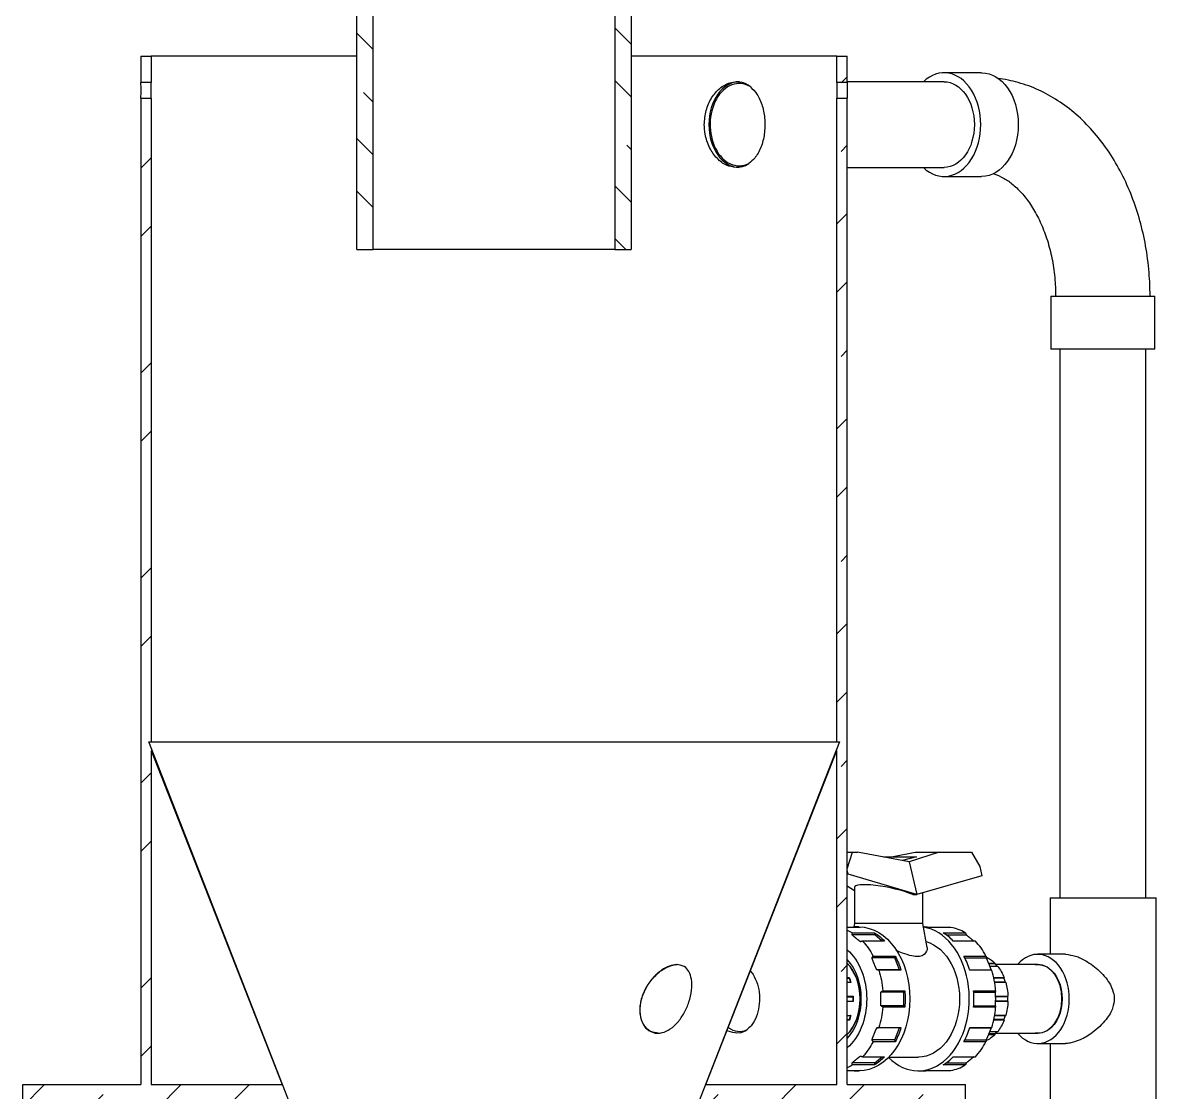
# Model space of a CAD drawing. Extents: x 1 to 420, y 0 to 296.
# Drawn here: x 281.8 to 348, y 158 to 220.4 of the extents above; entities that cross this region are included whole.
import ezdxf

# ---------------------------------------------------------------- set-up
doc = ezdxf.new("R2010")
doc.units = 0
doc.header["$LTSCALE"] = 12.7
doc.header["$MEASUREMENT"] = 0
doc.layers.add('VIEW_HATCHES', color=7, linetype='CONTINUOUS')
doc.layers.add('VISIBLE', color=7, linetype='CONTINUOUS')
pattern_1 = [(134.9997520929136, (277.7715729571087, 37.49879701524762), (-1.536261223929046, -1.536247929812119), [5.214220938932291, -1.303555234733073])]
pattern_2 = [(45, (277.7715729571087, 37.49879701524762), (-1.99304107284221, 1.99304107284221), [6.764605717392185, -1.691151429348046])]

msp = doc.modelspace()

# ---------------------------------------------------------------- hatches: boundary and pattern name
at = {"layer": 'VIEW_HATCHES'}
h = msp.add_hatch(dxfattribs=at)
h.set_pattern_fill('ISO02W100', color=256, scale=17.38073646310763, angle=89.9997520929136, style=0, pattern_type=2)
h.set_pattern_definition(pattern_1)
edge = h.paths.add_edge_path(flags=0)
edge.add_line((301.349740264317, 207.1734323530659), (302.299740264317, 207.1734323530659))
edge.add_line((302.299740264317, 207.1734323530659), (302.299740264317, 227.1734323530659))
edge.add_line((301.349740264317, 227.9544573206565), (302.299740264317, 227.1734323530659))
edge.add_line((301.349740264317, 227.9544573206565), (290.349740264317, 237.1211239873232))
edge.add_line((290.349740264317, 237.1211239873232), (290.349740264317, 244.7484323530659))
edge.add_line((289.349740264317, 244.7484323530659), (290.349740264317, 244.7484323530659))
edge.add_line((289.349740264317, 237.1734323530658), (289.349740264317, 244.7484323530659))
edge.add_line((301.349740264317, 227.1734323530659), (289.349740264317, 237.1734323530658))
edge.add_line((301.349740264317, 207.1734323530659), (301.349740264317, 227.1734323530659))
h = msp.add_hatch(dxfattribs=at)
h.set_pattern_fill('ISO02W100', color=256, scale=17.38073646310763, angle=89.9997520929136, style=0, pattern_type=2)
h.set_pattern_definition(pattern_1)
edge = h.paths.add_edge_path(flags=0)
edge.add_line((329.349740264317, 237.1734323530658), (317.349740264317, 227.1734323530658))
edge.add_line((329.349740264317, 244.7484323530659), (329.349740264317, 237.1734323530658))
edge.add_line((328.349740264317, 244.7484323530659), (329.349740264317, 244.7484323530659))
edge.add_line((328.349740264317, 244.7484323530659), (328.349740264317, 237.1211239873232))
edge.add_line((328.349740264317, 237.1211239873232), (317.349740264317, 227.9544573206565))
edge.add_line((316.399740264317, 227.1734323530659), (317.349740264317, 227.9544573206565))
edge.add_line((316.399740264317, 227.1734323530659), (316.399740264317, 207.1734323530659))
edge.add_line((316.399740264317, 207.1734323530659), (317.349740264317, 207.1734323530659))
edge.add_line((317.349740264317, 227.1734323530659), (317.349740264317, 207.1734323530659))
h = msp.add_hatch(dxfattribs=at)
h.set_pattern_fill('ISO02W100', color=256, scale=22.54868572464062, style=0, pattern_type=2)
h.set_pattern_definition(pattern_2)
edge = h.paths.add_edge_path(flags=0)
edge.add_line((288.749740264317, 218.4489771560384), (288.749740264317, 216.8989771560384))
edge.add_line((289.349740264317, 216.8989771560384), (288.749740264317, 216.8989771560384))
edge.add_line((289.349740264317, 218.4489771560384), (289.349740264317, 216.8989771560384))
edge.add_line((288.749740264317, 218.4489771560384), (289.3497402643171, 218.4489771560384))
h = msp.add_hatch(dxfattribs=at)
h.set_pattern_fill('ISO02W100', color=256, scale=22.54868572464062, style=0, pattern_type=2)
h.set_pattern_definition(pattern_2)
edge = h.paths.add_edge_path(flags=0)
edge.add_line((329.349740264317, 216.8989771560384), (329.349740264317, 218.4489771560384))
edge.add_line((329.949740264317, 216.8989771560384), (329.349740264317, 216.8989771560384))
edge.add_line((329.949740264317, 216.8989771560384), (329.949740264317, 218.4489771560384))
edge.add_line((329.349740264317, 218.4489771560384), (329.949740264317, 218.4489771560384))
h = msp.add_hatch(dxfattribs=at)
h.set_pattern_fill('ISO02W100', color=256, scale=22.54868572464062, style=0, pattern_type=2)
h.set_pattern_definition(pattern_2)
edge = h.paths.add_edge_path(flags=0)
edge.add_line((281.849740264317, 156.4489771560384), (297.773740264317, 156.4489771560384))
edge.add_line((297.773740264317, 156.4489771560384), (303.849740264317, 140.9489771560384))
edge.add_line((303.849740264317, 140.9489771560384), (289.199740264317, 178.4489771560384))
edge.add_line((289.199740264317, 178.4489771560384), (289.349740264317, 178.4489771560384))
edge.add_line((289.349740264317, 215.9989771560384), (289.349740264317, 178.4489771560384))
edge.add_line((288.749740264317, 215.9989771560384), (289.3497402643171, 215.9989771560384))
edge.add_line((288.749740264317, 215.9989771560384), (288.749740264317, 158.4489771560384))
edge.add_line((281.849740264317, 158.4489771560384), (288.749740264317, 158.4489771560384))
edge.add_line((281.849740264317, 156.4489771560384), (281.849740264317, 158.4489771560384))
edge = h.paths.add_edge_path(flags=0)
edge.add_line((289.349740264317, 177.9387730744057), (296.989740264317, 158.4489771560384))
edge.add_line((289.349740264317, 158.4489771560384), (296.989740264317, 158.4489771560384))
edge.add_line((289.349740264317, 177.9387730744057), (289.349740264317, 158.4489771560384))
h = msp.add_hatch(dxfattribs=at)
h.set_pattern_fill('ISO02W100', color=256, scale=22.54868572464062, style=0, pattern_type=2)
h.set_pattern_definition(pattern_2)
edge = h.paths.add_edge_path(flags=0)
edge.add_line((320.925740264317, 156.4489771560384), (336.8497402643171, 156.4489771560384))
edge.add_line((336.849740264317, 156.4489771560384), (336.849740264317, 158.4489771560384))
edge.add_line((329.949740264317, 158.4489771560384), (336.849740264317, 158.4489771560384))
edge.add_line((329.949740264317, 158.4489771560384), (329.949740264317, 215.9989771560384))
edge.add_line((329.349740264317, 215.9989771560384), (329.949740264317, 215.9989771560384))
edge.add_line((329.349740264317, 178.4489771560384), (329.349740264317, 215.9989771560384))
edge.add_line((329.349740264317, 178.4489771560384), (329.499740264317, 178.4489771560384))
edge.add_line((329.499740264317, 178.4489771560384), (314.849740264317, 140.9489771560384))
edge.add_line((314.849740264317, 140.9489771560384), (320.925740264317, 156.4489771560384))
edge = h.paths.add_edge_path(flags=0)
edge.add_line((321.709740264317, 158.4489771560384), (329.349740264317, 158.4489771560384))
edge.add_line((321.709740264317, 158.4489771560384), (329.349740264317, 177.9387730744057))
edge.add_line((329.349740264317, 158.4489771560384), (329.349740264317, 177.9387730744057))

# ---------------------------------------------------------------- linework, layer by layer
at = {"layer": 'VISIBLE'}
for p, q in [((301.349740264317, 207.1734323530659), (301.349740264317, 227.1734323530659)), ((302.299740264317, 207.1734323530659), (302.299740264317, 227.1734323530659)), ((316.399740264317, 227.1734323530659), (316.399740264317, 207.1734323530659)), ((317.349740264317, 227.1734323530659), (317.349740264317, 207.1734323530659)), ((288.749740264317, 218.4489771560384), (289.349740264317, 218.4489771560384)), ((288.749740264317, 218.4489771560384), (288.749740264317, 216.8989771560384)), ((289.349740264317, 218.4489771560384), (289.349740264317, 216.8989771560384)), ((301.349740264317, 218.4489771560384), (289.349740264317, 218.4489771560384)), ((329.349740264317, 218.4489771560384), (317.349740264317, 218.4489771560384)), ((329.349740264317, 218.4489771560384), (329.949740264317, 218.4489771560384)), ((329.349740264317, 216.8989771560384), (329.349740264317, 218.4489771560384)), ((329.949740264317, 216.8989771560384), (329.949740264317, 218.4489771560384)), ((323.4931382412717, 216.9489765185672), (323.656524471097, 216.9379811928389)), ((335.5986309342292, 216.9489771560384), (329.949740264317, 216.9489771560384)), ((337.7906619559075, 217.4739771560384), (335.5986309342292, 217.4739771560384)), ((289.349740264317, 216.8989771560384), (288.749740264317, 216.8989771560384)), ((329.949740264317, 216.8989771560384), (329.349740264317, 216.8989771560384)), ((288.749740264317, 215.9989771560384), (288.749740264317, 158.4489771560384)), ((288.749740264317, 215.9989771560384), (289.349740264317, 215.9989771560384)), ((289.349740264317, 215.9989771560384), (289.349740264317, 178.4489771560384)), ((329.349740264317, 215.9989771560384), (329.949740264317, 215.9989771560384)), ((329.349740264317, 178.4489771560384), (329.349740264317, 215.9989771560384)), ((329.949740264317, 158.4489771560384), (329.949740264317, 215.9989771560384)), ((323.788353351798, 211.9851555634484), (323.705148967344, 211.9675197651643)), ((329.949740264317, 211.9489771560384), (335.5986309342292, 211.9489771560384)), ((335.5986309342292, 211.4239771560384), (337.7906619559075, 211.4239771560384)), ((301.349740264317, 207.1734323530659), (302.299740264317, 207.1734323530659)), ((316.399740264317, 207.1734323530659), (302.299740264317, 207.1734323530659)), ((316.399740264317, 207.1734323530659), (317.349740264317, 207.1734323530659)), ((341.836729767773, 204.4489771560384), (341.836729767773, 201.3489771560384)), ((341.836729767773, 204.4489771560384), (347.8867297677729, 204.4489771560384)), ((347.886729767773, 201.3489771560384), (347.886729767773, 204.4489771560384)), ((347.8867297677729, 201.3489771560384), (341.836729767773, 201.3489771560384)), ((342.3617297677729, 201.3489771560384), (342.3617297677729, 169.3489771560384)), ((347.3617297677729, 169.3489771560384), (347.3617297677729, 201.3489771560384)), ((289.199740264317, 178.4489771560384), (289.349740264317, 178.4489771560384)), ((303.849740264317, 140.9489771560384), (289.199740264317, 178.4489771560384)), ((289.349740264317, 178.4489771560384), (329.349740264317, 178.4489771560384)), ((289.349740264317, 177.9387730744057), (296.989740264317, 158.4489771560384)), ((289.349740264317, 177.9387730744057), (289.349740264317, 158.4489771560384)), ((329.499740264317, 178.4489771560384), (314.849740264317, 140.9489771560384)), ((321.709740264317, 158.4489771560384), (329.349740264317, 177.9387730744057)), ((329.349740264317, 178.4489771560384), (329.499740264317, 178.4489771560384)), ((329.349740264317, 158.4489771560384), (329.349740264317, 177.9387730744057)), ((329.949740264317, 171.035976213661), (330.2602614369501, 172.0089771560384)), ((329.949740264317, 172.0089771560384), (330.2602614369501, 172.0089771560384)), ((330.2602614369501, 172.0089771560384), (330.5570089852134, 172.0089771560384)), ((333.5640873627945, 171.4489771560384), (330.5570089852134, 172.0089771560384)), ((332.5420216502652, 171.7289771560384), (333.9162041779859, 172.0089771560384)), ((335.3071483600354, 172.0089771560384), (333.5640873629003, 171.4489771560431)), ((333.9162041779859, 172.0089771560384), (335.3071483600354, 172.0089771560384)), ((335.3071483600354, 172.0089771560384), (337.1924168233439, 172.0089771560384)), ((337.1924168233439, 172.0089771560384), (337.6843686879576, 171.1764391444484)), ((332.0605481740039, 171.7289771560384), (333.9915832768512, 171.7289771560384)), ((333.991583276851, 171.7289771560396), (333.1660125752404, 171.5231095373864)), ((333.5640873630496, 171.4489771560622), (334.0029154414509, 169.5389771560143)), ((330.002285519683, 170.7189344184366), (329.949740264317, 170.9476377369605)), ((330.002285519683, 170.7189344184366), (329.949740264317, 170.7189344184366)), ((334.0029154410734, 169.5389771560193), (330.002285519683, 170.7189344184367)), ((337.8100401160414, 170.6294540276726), (334.0029154411611, 169.5389771560384)), ((337.6843686879576, 171.1764391444484), (337.8100401160414, 170.6294540276726)), ((329.949740264317, 170.044517317788), (330.3659632427156, 169.7744989400997)), ((330.3659632427156, 169.9444963695267), (330.3659632427156, 167.8489771560384)), ((333.7801768050887, 169.5389771560384), (334.0029154411624, 169.5389771560384)), ((334.3659632427156, 167.8489771560384), (334.3659632427156, 169.642965142958)), ((341.7817532697175, 169.3489771560384), (341.7817532697175, 166.0489771560384)), ((341.7817532697175, 169.3489771560384), (347.9817532697175, 169.3489771560384)), ((347.9817532697175, 157.5489771560384), (347.9817532697175, 169.3489771560384)), ((330.6986743688727, 167.6217095861784), (329.949740264317, 167.6217095861784)), ((330.3659632427156, 167.8489771560384), (330.3306596805221, 167.6487607056027)), ((330.6335516288086, 167.6489771560384), (330.3608104417825, 167.6489771560384)), ((334.3659632427156, 167.8489771560384), (330.3659632427156, 167.8489771560384)), ((334.6117496120944, 166.4550533878703), (334.3659632427156, 167.8489771560384)), ((335.9943335631198, 167.6217095861784), (334.7089799707389, 167.6217095861784)), ((331.5583593011042, 167.1823608034921), (330.2320016391234, 167.1823608034921)), ((330.2581418042124, 167.3015753177117), (331.5434953965932, 167.3015753177117)), ((332.128692884361, 166.8237635697904), (330.8433392919801, 166.8237635697904)), ((331.5583593011042, 167.1823608034921), (331.5434953965932, 167.3015753177117)), ((331.9975494239833, 166.8237635697904), (331.5583593011042, 167.1823608034921)), ((335.5538009984595, 167.3015753177117), (336.8391545908403, 167.3015753177117)), ((335.7316024531592, 167.1823608034921), (336.8950225649511, 167.1823608034921)), ((337.4243520786081, 166.8237635697904), (336.1389984862272, 166.8237635697904)), ((342.6897222480392, 166.0489771560384), (341.0633766513101, 166.0489771560384)), ((332.7178686231971, 165.8353873175262), (331.3915109612164, 165.8353873175262)), ((331.4617912076219, 165.9491404830142), (332.7471448000028, 165.9491404830142)), ((332.7178686231971, 165.8353873175262), (332.7471448000028, 165.9491404830142)), ((333.000711335668, 165.1425669944956), (332.7178686231971, 165.8353873175262)), ((336.757450401869, 165.9491404830142), (338.0428039942499, 165.9491404830142)), ((336.8149906866232, 165.8353873175262), (338.0545318870441, 165.8353873175262)), ((338.182708500735, 165.536287023394), (338.563612391013, 165.536287023394)), ((338.5643306621794, 165.4955551771866), (338.2001637497557, 165.4955551771866)), ((338.736308106019, 165.3415211962812), (338.2612872393396, 165.3415211962812)), ((338.563612391013, 165.536287023394), (338.5643306621794, 165.4955551771866)), ((338.5643306621794, 165.4955551771866), (338.7009101066437, 165.3415211962812)), ((341.0633766513101, 165.4489771560384), (338.6056306416727, 165.4489771560384)), ((329.949740264317, 164.6940256885932), (330.0716764766559, 164.6940256885932)), ((330.0716764766559, 164.6940256885932), (330.0598269992701, 164.6568868289746)), ((333.000711335668, 165.1425669944956), (331.6743536736872, 165.1425669944956)), ((333.0850087270885, 165.1215462591464), (331.7996551347076, 165.1215462591464)), ((333.0850087270885, 165.1215462591464), (333.000711335668, 165.1425669944956)), ((337.0888129968679, 165.1425669944956), (338.337374599515, 165.1425669944951)), ((338.3806679213355, 165.1215462591464), (337.0953143289547, 165.1215462591464)), ((338.4928277015409, 164.6940256885932), (339.101430072408, 164.6940256885932)), ((339.101430072408, 164.6940256885932), (339.0895805950223, 164.6568868289746)), ((329.949740264317, 164.6568868289746), (330.0598269992701, 164.6568868289746)), ((329.949740264317, 164.4226349233183), (330.1395955541536, 164.4226349233183)), ((330.1675153680731, 164.412580913979), (329.949740264317, 164.412580913979)), ((330.0598269992701, 164.6568868289746), (330.1395955541536, 164.4226349233183)), ((330.1395955541536, 164.4226349233183), (330.1675153680731, 164.412580913979)), ((339.0895805950223, 164.6568868289746), (338.5008460371083, 164.6568868289746)), ((339.1693491499058, 164.4226349233183), (338.5454132623587, 164.4226349233183)), ((339.1972689638253, 164.412580913979), (338.5470982698809, 164.412580913979)), ((339.0895805950223, 164.6568868289746), (339.1693491499058, 164.4226349233183)), ((339.1693491499058, 164.4226349233183), (339.1972689638253, 164.412580913979)), ((342.3617297677729, 164.2666924915571), (342.3617297677729, 164.2417938876621)), ((329.949740264317, 163.605167222443), (330.2978258891452, 163.605167222443)), ((329.949740264317, 163.5789771560384), (330.2757555975281, 163.5789771560384)), ((330.2978258891452, 163.605167222443), (330.2757555975281, 163.5789771560384)), ((330.2757555975281, 163.5789771560384), (330.2757555975281, 163.3189771560384)), ((333.2458061090236, 163.8489771560384), (331.9194484470428, 163.8489771560384)), ((332.0260242468306, 163.9267889039661), (333.3113778392115, 163.9267889039661)), ((333.2458061090236, 163.8489771560384), (333.3113778392115, 163.9267889039661)), ((333.2458061090236, 163.0489771560384), (333.2458061090236, 163.8489771560384)), ((337.3216834410777, 163.9267889039661), (338.6070370334586, 163.9267889039661)), ((337.3274651434676, 163.8489771560384), (338.5824693728705, 163.8489771560384)), ((338.5867540005609, 163.6051672224438), (339.3275794848975, 163.605167222443)), ((339.3055091932804, 163.5789771560384), (338.5872142553261, 163.5789771560375)), ((339.3275794848975, 163.605167222443), (339.3055091932804, 163.5789771560384)), ((339.3055091932804, 163.5789771560384), (339.3055091932804, 163.3189771560384)), ((329.949740264317, 163.3189771560384), (330.2757555975281, 163.3189771560384)), ((330.2978258891452, 163.2927870896338), (329.949740264317, 163.2927870896338)), ((330.2757555975281, 163.3189771560384), (330.2978258891452, 163.2927870896338)), ((333.2458061090236, 163.0489771560384), (331.9194484470428, 163.0489771560384)), ((333.3113778392115, 162.9711654081107), (332.0260242468306, 162.9711654081107)), ((333.3113778392115, 162.9711654081107), (333.2458061090236, 163.0489771560384)), ((338.6070370334586, 162.9711654081107), (337.3216834410777, 162.9711654081107)), ((337.3274651434676, 163.0489771560384), (338.5824693728705, 163.0489771560379)), ((339.3275794848975, 163.2927870896338), (338.5879194064612, 163.292787089633)), ((339.3055091932804, 163.3189771560384), (338.5885048491442, 163.3189771560392)), ((339.3055091932804, 163.3189771560384), (339.3275794848975, 163.2927870896338)), ((329.949740264317, 162.4853733980978), (330.1675153680731, 162.4853733980978)), ((329.949740264317, 162.4753193887584), (330.1395955541536, 162.4753193887584)), ((329.949740264317, 162.2410674831021), (330.0598269992701, 162.2410674831021)), ((330.0716764766559, 162.2039286234835), (329.949740264317, 162.2039286234835)), ((330.1395955541536, 162.4753193887584), (330.0598269992701, 162.2410674831021)), ((330.0598269992701, 162.2410674831021), (330.0716764766559, 162.2039286234835)), ((330.1675153680731, 162.4853733980978), (330.1395955541536, 162.4753193887584)), ((339.101430072408, 162.2039286234835), (338.4928277015409, 162.2039286234835)), ((339.0895805950223, 162.2410674831021), (338.5008460371083, 162.2410674831021)), ((339.1693491499058, 162.4753193887584), (338.5454132623587, 162.4753193887584)), ((338.5470982698809, 162.4853733980978), (339.1972689638253, 162.4853733980978)), ((339.1693491499058, 162.4753193887584), (339.0895805950223, 162.2410674831021)), ((339.0895805950223, 162.2410674831021), (339.101430072408, 162.2039286234835)), ((339.1972689638253, 162.4853733980978), (339.1693491499058, 162.4753193887584)), ((342.3617297677729, 162.6561604244147), (342.3617297677729, 162.6312618205196)), ((323.7254231463236, 161.4769042276486), (323.4917633003279, 161.4489771623763)), ((333.000711335668, 161.7553873175812), (331.6743536736872, 161.7553873175812)), ((331.7996551347076, 161.7764080529303), (333.0850087270885, 161.7764080529303)), ((332.7178686231971, 161.0625669945505), (333.000711335668, 161.7553873175812)), ((333.000711335668, 161.7553873175812), (333.0850087270885, 161.7764080529303)), ((337.0888129968679, 161.7553873175812), (338.3373745995149, 161.7553873175812)), ((337.0953143289547, 161.7764080529303), (338.3806679213355, 161.7764080529303)), ((338.5643306621794, 161.4023991348902), (338.2004307159836, 161.4023991348902)), ((338.2601891231353, 161.5564331157956), (338.736308106019, 161.5564331157956)), ((338.5643306621794, 161.4023991348902), (338.563612391013, 161.3616672886828)), ((338.7009101066437, 161.5564331157956), (338.5643306621794, 161.4023991348902)), ((338.6056306416727, 161.4489771560384), (341.0633766513101, 161.4489771560384)), ((332.7178686231971, 161.0625669945505), (331.3915109612164, 161.0625669945505)), ((332.7471448000028, 160.9488138290626), (331.4617912076219, 160.9488138290626)), ((332.7471448000028, 160.9488138290626), (332.7178686231971, 161.0625669945505)), ((338.0428039942499, 160.9488138290626), (336.757450401869, 160.9488138290626)), ((336.8149906866232, 161.0625669945505), (338.0545318870439, 161.0625669945501)), ((338.563612391013, 161.3616672886828), (338.1843593675011, 161.3616672886828)), ((341.0633766513101, 160.8489771560384), (342.6897222480392, 160.8489771560384)), ((341.7817532697175, 160.8489771560384), (341.7817532697175, 157.5489771560384)), ((330.8433392919801, 160.0741907422863), (332.128692884361, 160.0741907422863)), ((331.5583593011042, 159.7155935085847), (331.9975494239833, 160.0741907422863)), ((332.3771112062248, 160.0489771560384), (334.0983748566226, 160.0489771560384)), ((336.1389984862272, 160.0741907422863), (337.4243520786081, 160.0741907422863)), ((331.5583593011042, 159.7155935085847), (330.2320016391234, 159.7155935085847)), ((331.5434953965932, 159.5963789943651), (330.2581418042124, 159.5963789943651)), ((331.5434953965932, 159.5963789943651), (331.5583593011042, 159.7155935085847)), ((336.8391545908403, 159.5963789943651), (335.5538009984595, 159.5963789943651)), ((335.7316024531592, 159.7155935085847), (336.8950225649509, 159.7155935085845)), ((329.949740264317, 159.2762447258984), (330.6986743688727, 159.2762447258984)), ((330.3608104417825, 159.2489771560384), (330.6335516288086, 159.2489771560384)), ((334.0983748566226, 159.2489771560384), (334.3711160436487, 159.2489771560384)), ((334.7089799707389, 159.2762447258984), (335.9943335631198, 159.2762447258984)), ((281.849740264317, 158.4489771560384), (288.749740264317, 158.4489771560384)), ((281.849740264317, 156.4489771560384), (281.849740264317, 158.4489771560384)), ((289.349740264317, 158.4489771560384), (296.989740264317, 158.4489771560384)), ((321.709740264317, 158.4489771560384), (329.349740264317, 158.4489771560384)), ((329.949740264317, 158.4489771560384), (336.849740264317, 158.4489771560384)), ((336.849740264317, 156.4489771560384), (336.849740264317, 158.4489771560384))]:
    msp.add_line(p, q, dxfattribs=at)
for centre, radius, start, end in [((323.4454049554751, 215.5966753727796), 1.35968517572929, 51.71303443748943, 76.69095533543606), ((268.1518931599369, 216.4489613707594), 20.60276242503466, 358.748505325343, 1.251582450664877), ((269.353623038679, 216.4489805140152), 20.00117999217276, 358.7108026261033, 1.289178140111866), ((349.34752308705, 216.448993906517), 20.00284562008383, 178.7109675496542, 181.2891283855813), ((350.5475873680288, 216.4489929413093), 20.60276242436625, 178.74850532528, 181.251582450683), ((323.4647017019063, 213.2569839479581), 1.312363451989895, 284.2774366438471, 305.1162591635539), ((323.4664117744931, 162.5153958541897), 1.070304512338802, 284.0044840884631, 305.527513742168)]:
    msp.add_arc(centre, radius, start, end, dxfattribs=at)
for centre, major_axis, ratio, start_param, end_param in [((335.5986309342292, 214.4489771560384), (-1.852278283710372e-16, -3.025), 0.7071067811865476, 11.96834047697561, 16.30599340533253), ((323.6485263321765, 214.4489771560384), (-1.469576158976824e-16, -2.4), 0.7071067811865476, 9.037161344639907, 12.90580759012277), ((323.6485263321765, 214.4489771560384), (-1.530808498934192e-16, -2.5), 0.7071067811865476, 9.42477796076938, 12.56637061435917), ((332.3659632427156, 169.5389771560384), (1.998317662289635, -0.421807507109865), 0.1944379049106638, 7.109602656555047, 9.465797146747388), ((334.0983748566226, 163.4489771560384), (-2.571758278209443e-16, -4.2), 0.7071067811865476, 11.94354402894717, 15.60446812589109), ((334.3711160436487, 163.4489771560384), (-2.571758278209443e-16, -4.2), 0.7071067811865476, 3.027581113187896, 3.141592653589793), ((335.6564696360296, 163.4489771560384), (-2.571758278209443e-16, -4.2), 0.7071067811865476, 2.732005418401173, 3.027581113187903), ((334.3711160436487, 163.4489771560384), (-2.571758278209443e-16, -4.2), 0.7071067811865476, 2.503982337597372, 2.732005418401167), ((335.6564696360296, 163.4489771560384), (-2.571758278209443e-16, -4.2), 0.7071067811865476, 2.208406642787312, 2.503982337597378), ((341.0633766513101, 163.4489771560384), (-1.59204083889156e-16, -2.6), 0.7071067811865476, 11.87321070678241, 16.40112317552573), ((328.9119386051504, 163.4489771560384), (-1.561782204616868e-16, -2.55058390011592), 0.7071067811865476, 0.613125354842026, 2.528467298747767), ((328.9011400149015, 163.4489771560384), (-1.561424668912876e-16, -2.55), 0.7071067811865476, 0.6206289555041888, 2.520963698085598), ((334.3711160436487, 163.4489771560384), (-2.571758278209443e-16, -4.2), 0.7071067811865476, 1.980383561983514, 2.208406642787308), ((341.0633766513101, 163.4489771560384), (-1.224646799147354e-16, -2), 0.7071067811865476, 1e-16, 3.141592653589793), ((335.6564696360296, 163.4489771560384), (-2.571758278209443e-16, -4.2), 0.7071067811865476, 1.684807867196794, 1.98038356198352), ((334.3711160436487, 163.4489771560384), (-2.571758278209443e-16, -4.2), 0.7071067811865476, 1.456784786392992, 1.684807867196794), ((335.6564696360296, 163.4489771560384), (-2.571758278209443e-16, -4.2), 0.7071067811865476, 1.161209091606268, 1.456784786392992), ((323.6685498341211, 163.4489771560384), (-1.163414459189986e-16, -1.9), 0.7071067811865476, 12.06095214530975, 12.88068369251029), ((334.3711160436487, 163.4489771560384), (-2.571758278209443e-16, -4.2), 0.7071067811865476, 0.9331860108024854, 1.161209091606273), ((335.6564696360296, 163.4489771560384), (-2.571758278209443e-16, -4.2), 0.7071067811865476, 0.6376103159924154, 0.9331860108024815), ((334.3711160436487, 163.4489771560384), (-2.571758278209443e-16, -4.2), 0.7071067811865476, 0.4095872351886237, 0.6376103159924206), ((335.6564696360296, 163.4489771560384), (-2.571758278209443e-16, -4.2), 0.7071067811865476, 0.1140115404018903, 0.4095872351886175), ((334.3711160436487, 163.4489771560384), (-2.571758278209443e-16, -4.2), 0.7071067811865476, 1e-16, 0.1140115404018971)]:
    msp.add_ellipse(centre, major_axis=major_axis, ratio=ratio, start_param=start_param, end_param=end_param, dxfattribs=at)
at = {"layer": 'VISIBLE', "extrusion": (0, 0, -1)}
for centre, major_axis, start_param, end_param in [((335.5986309342292, 214.4489771560384), (1.530808498934192e-16, 2.5), 0, 3.141592653589793), ((337.7906619559075, 214.4489771560384), (1.852278283710372e-16, 3.025), 0, 3.141592653589793), ((329.0754568494016, 163.4489771560384), (2.571758278209443e-16, 4.2), 0.2988135487362836, 0.4095872351886202), ((330.3608104417825, 163.4489771560384), (2.571758278209443e-16, 4.2), 12.45235907395727, 12.68038215476107), ((330.6335516288086, 163.4489771560384), (2.571758278209443e-16, 4.2), 0, 3.141592653589793), ((329.0754568494016, 163.4489771560384), (2.571758278209443e-16, 4.2), 0.6376103159924098, 0.9331860108024733), ((330.3608104417825, 163.4489771560384), (2.571758278209443e-16, 4.2), 0.4095872351886262, 0.6376103159924206), ((334.0983748566226, 163.4489771560384), (2.081899558550502e-16, 3.4), 0.1902920819734432, 3.141592653589793), ((328.7243633196049, 163.4489771560384), (2.045160154576081e-16, 3.34), 0.5455001491527011, 2.596092504437097), ((328.7243633196049, 163.4489771560384), (1.757368156776452e-16, 2.87), 0.6482765315639794, 2.49331612202582), ((330.3608104417825, 163.4489771560384), (2.571758278209443e-16, 4.2), 0.9331860108024854, 1.161209091606279), ((337.5278427453774, 163.4489771560384), (1.561424668912876e-16, 2.55), 0.2856888456200633, 0.6119090554564904), ((337.5278427453774, 163.4489771560384), (1.561424668912876e-16, 2.55), 0.7344877961066715, 1.060708005971758), ((341.0633766513101, 163.4489771560384), (1.23077003314309e-16, 2.01), 12.46657827827713, 15.80775560403101), ((328.4980891496252, 163.4489771560384), (1.561424668912876e-16, 2.55), 1.060708005971764, 1.183286746621938), ((329.0754568494016, 163.4489771560384), (2.571758278209443e-16, 4.2), 1.161209091606274, 1.456784786392998), ((337.5278427453774, 163.4489771560384), (1.561424668912876e-16, 2.55), 1.183286746621933, 1.509506956469802), ((328.4980891496252, 163.4489771560384), (1.561424668912876e-16, 2.55), 1.509506956469802, 1.632085697119992), ((330.3608104417825, 163.4489771560384), (2.571758278209443e-16, 4.2), 1.456784786393, 1.6848078671968), ((329.0754568494016, 163.4489771560384), (2.571758278209443e-16, 4.2), 1.684807867196802, 1.980383561983526), ((337.5278427453774, 163.4489771560384), (1.561424668912876e-16, 2.55), 1.632085697119991, 1.95830590696786), ((328.4980891496252, 163.4489771560384), (1.561424668912876e-16, 2.55), 1.958305906967856, 2.080884647618045), ((337.5278427453774, 163.4489771560384), (1.561424668912876e-16, 2.55), 2.080884647618045, 2.407104857483122), ((330.3608104417825, 163.4489771560384), (2.571758278209443e-16, 4.2), 1.980383561983521, 2.208406642787308), ((329.0754568494016, 163.4489771560384), (2.571758278209443e-16, 4.2), 2.20840664278732, 2.503982337597383), ((337.5278427453774, 163.4489771560384), (1.561424668912876e-16, 2.55), 2.529683598133309, 2.85590380796973), ((330.3608104417825, 163.4489771560384), (2.571758278209443e-16, 4.2), 2.503982337597372, 2.73200541840117), ((329.0754568494016, 163.4489771560384), (2.571758278209443e-16, 4.2), 2.732005418401176, 2.84277910485351), ((330.3608104417825, 163.4489771560384), (2.571758278209443e-16, 4.2), 3.027581113187889, 3.255604193991689)]:
    msp.add_ellipse(centre, major_axis=major_axis, ratio=0.7071067811865476, start_param=start_param, end_param=end_param, dxfattribs=at)
at = {"layer": 'VISIBLE'}
for points, knots in [([(321.6131885117529, 214.4489771560384), (321.6345022689284, 214.7278567465932), (321.676674639768, 215.2796606080929), (322.0097593079235, 216.0199246032185), (322.4743381278653, 216.5873065158), (323.0739993007529, 216.9203643179533), (323.3652061563789, 216.9402433322081), (323.4931382412717, 216.9489765185672)], [0, 0, 0, 0, 0.2217967797194831, 0.4388572117232107, 0.6475234004683516, 0.8451510828718315, 1, 1, 1, 1]), ([(323.656524471097, 216.9379811928389), (323.6661864236569, 216.9366875344849), (323.6901690682813, 216.93347644973), (323.7328957702438, 216.9249401331185), (323.7584090508398, 216.9198428653454)], [0, 0, 0, 0, 0.4028726902824541, 1, 1, 1, 1]), ([(347.614479767773, 204.4489771560384), (347.6124983974257, 204.7073927759884), (347.6078510209231, 205.3135160490422), (347.4702586368347, 206.8443604824686), (347.1890348451562, 208.2933928995543), (346.7701616411781, 209.7451890423954), (346.2186426913096, 211.1136641896868), (345.5376644910085, 212.3962790111973), (344.7342084676598, 213.5667235689093), (343.8167722962975, 214.604821868075), (342.8041906704277, 215.4886644923965), (341.6988873992112, 216.2035021439599), (340.5839878133612, 216.7264886538177), (339.3834494337351, 217.0569517752418), (338.9332955090257, 217.1175162656557), (338.7461264681632, 217.142698313304)], [0, 0, 0, 0, 0.0623803537387981, 0.1463153976130878, 0.2299819343934616, 0.313181360188722, 0.3957551715897859, 0.4775681274472628, 0.5584766773486943, 0.6383579180027391, 0.7171092710823369, 0.7946686592918487, 0.8710521757952744, 0.9463849157967817, 1, 1, 1, 1]), ([(324.2878665483919, 216.6639158525037), (324.4269821706048, 216.5290567764223), (324.7226842984185, 216.2424023006853), (325.0259739278852, 215.5366126404228), (325.1682016228933, 214.7331437510298), (325.1380362344746, 213.8924733296172), (324.9511658323665, 213.1287031906288), (324.589876962548, 212.48412124453), (324.3336307161406, 212.2760589360165), (324.2196222420035, 212.1834883456112)], [0, 0, 0, 0, 0.1310053076636914, 0.2784629620658214, 0.4326636328335171, 0.5881865475162246, 0.7399158974905947, 0.8842839959994698, 1, 1, 1, 1]), ([(323.4919497615991, 211.9489771582213), (323.2908177815522, 211.9772731392897), (322.8771028521884, 212.0354760655783), (322.3196279589835, 212.4716453419333), (321.8859291911727, 213.084277411343), (321.6347708576149, 213.8749280741935), (321.6199280884935, 214.2697173172488), (321.6131885117529, 214.4489771560384)], [0, 0, 0, 0, 0.1886501348701367, 0.3880406149438045, 0.5989263343142233, 0.8178866270591698, 1, 1, 1, 1]), ([(323.705148967344, 211.9675197651643), (323.6068968638227, 211.9585630979893), (323.4977162113954, 211.9486101836933), (323.4924744418727, 211.9489437677813), (323.4919497615991, 211.9489771582213)], [0, 0, 0, 0, 0.8999039787440176, 1, 1, 1, 1]), ([(338.455334332505, 211.5981140652704), (338.4861476215939, 211.5896114393009), (338.5848923147008, 211.562363806322), (339.1471843755328, 211.3175693141478), (339.6335067514124, 210.9574070140401), (340.2103671599175, 210.3950149530708), (340.719709369346, 209.7028198841976), (341.1792309209912, 208.877843649222), (341.5607551494888, 207.9469997554231), (341.8528296186562, 206.9095594507508), (342.0420646236138, 205.8795706947652), (342.1100503406632, 204.7862623436602), (342.1092579445139, 204.5366170497027), (342.108979767773, 204.4489771560384)], [0, 0, 0, 0, 0.0369811380746931, 0.1185102674170559, 0.2039098738247824, 0.2985579724205822, 0.3976436000147962, 0.5009694594637424, 0.6080029466378024, 0.7179636242483703, 0.8300339735187556, 0.9403321238256735, 1, 1, 1, 1]), ([(334.6117024922862, 166.4553206047182), (334.6195110517644, 166.4111879815321), (334.6398476546767, 166.2962490307945), (334.3971534595478, 165.954132378834), (334.0916793568238, 165.9047706104781), (333.7025240057069, 165.9319477331142), (333.1746155767416, 166.1205668792778), (332.9267353275322, 166.2239979106315), (332.8140404515706, 166.2710212103343)], [0, 0, 0, 0, 0.1086251802453595, 0.2829032887631837, 0.4364376935746591, 0.6121323760678566, 0.82366205493191, 1, 1, 1, 1]), ([(342.6897222480392, 166.0489771560384), (342.8819275621155, 166.0251004076367), (343.2810205494773, 165.975522991456), (343.901061792019, 165.676121751806), (344.6968034631209, 165.104856402436), (345.3312128954781, 164.3201236936284), (345.5098622797695, 163.7334272961643), (345.5420234779804, 163.4479090372829), (345.4575595290369, 162.8684698484753), (345.0837661154589, 162.2209978828646), (344.2733296771174, 161.4501877192039), (343.5768759504472, 161.0451794885553), (342.9588826644268, 160.8561518778531), (342.7653288712888, 160.8509925210628), (342.6897222480392, 160.8489771560384)], [0, 0, 0, 0, 0.0782602245723813, 0.1624986643386488, 0.264733091291364, 0.3685875164789321, 0.4463532369397606, 0.5004498637120599, 0.5760962468568971, 0.6655763475787764, 0.7737805731974996, 0.8677472925745598, 0.9483390097298053, 1, 1, 1, 1]), ([(320.0072524545077, 165.4489770454804), (319.86403751215, 165.4319240018209), (319.5635315018932, 165.396141826941), (319.0910158064669, 165.1312997993901), (318.6258450942739, 164.7222761857482), (318.2032387688421, 164.1471421432845), (317.9040974879343, 163.4462011171251), (317.8081019699523, 162.7179972277746), (317.9456609986032, 162.0925828085562), (318.2390258378904, 161.6544959967612), (318.6806778179792, 161.452606927854), (318.8380606549039, 161.450020577897), (318.9015522409906, 161.4489771892775)], [0, 0, 0, 0, 0.0895194431667321, 0.1878374579048382, 0.294260956103953, 0.4083306632938875, 0.5264177518242684, 0.641916508927533, 0.748861965122763, 0.8462278726274907, 0.937965050995479, 1, 1, 1, 1]), ([(318.9218808025429, 161.4489774321375), (318.7827128692708, 161.4658133424068), (318.4974271995939, 161.5003259188521), (318.127722000932, 161.816194855949), (317.9019925624921, 162.2864310640024), (317.8393357245272, 162.878360126703), (317.9593663798437, 163.5416399250577), (318.2660658856626, 164.2236193303286), (318.7557337617579, 164.8394116902309), (319.2965352200764, 165.2765176192987), (319.8670534423846, 165.4505945595788), (319.9882180198466, 165.4493846848192), (320.0290639744271, 165.4489768223027)], [0, 0, 0, 0, 0.0878551456000938, 0.1800976234810507, 0.2773444859133886, 0.3813372539789318, 0.4924930586919894, 0.6100072659840045, 0.7302814663834057, 0.8456378665896302, 0.9479627724347796, 1, 1, 1, 1]), ([(320.7153414350819, 165.0408868789609), (320.6434585287463, 165.1520026291244), (320.4987261633383, 165.3757282152904), (320.0389461198904, 165.4517881176033), (320.0123784991271, 165.4494317004077), (320.0072524545077, 165.4489770454804)], [0, 0, 0, 0, 0.4433152459938464, 0.8925914023917738, 1, 1, 1, 1]), ([(318.9015522409906, 161.4489771892775), (318.9805784429541, 161.4522458849865), (319.1718090079518, 161.4601555973567), (319.6640224846329, 161.6805561266948), (320.0856468055741, 162.0862957370815), (320.458309529736, 162.6297453431588), (320.7343357651849, 163.2656616593288), (320.8934773291311, 163.9346364771958), (320.9036478500341, 164.6017834729637), (320.774478092855, 164.9029887205044), (320.7153414350819, 165.0408868789609)], [0, 0, 0, 0, 0.0851988126061691, 0.2061672795477556, 0.3352763584619903, 0.470907547495354, 0.610343760239578, 0.7502685582632174, 0.8856676428935149, 1, 1, 1, 1]), ([(324.304870634639, 165.0602082141742), (324.3533308173616, 165.004744319316), (324.4773100358649, 164.8628469934427), (324.746109845494, 164.303838523399), (324.848808244168, 163.6738415836973), (324.8260810691048, 162.9962267308975), (324.6705822086088, 162.385803259525), (324.3713176675607, 161.8724962289311), (324.1745530965409, 161.7138422765821), (324.0883591243348, 161.6443429033551)], [0, 0, 0, 0, 0.0985827929282257, 0.2522115464376282, 0.412533473104969, 0.5742975613425443, 0.732309563814819, 0.8827365013082639, 1, 1, 1, 1]), ([(323.4917633003279, 161.4489771623763), (323.4912402167283, 161.4487968852027), (323.4849305849478, 161.4466223139011), (322.9977438706441, 161.5525941897358), (322.9575126037142, 161.5879473064343), (322.9460987709257, 161.5979771810404)], [0, 0, 0, 0, 0.0608128388129231, 0.7335474114305555, 1, 1, 1, 1])]:
    msp.add_open_spline(points, degree=3, knots=knots, dxfattribs=at)
for points, weights in [([(330.2320016391234, 167.1823608034919), (330.2448012529943, 167.2412467096548), (330.2581418042124, 167.3015753177117)], [1.001923982945308, 1.001068017480895, 1]), ([(330.7218995876823, 166.7823608034974), (330.4610172665789, 166.9823608034951), (330.2320016391225, 167.1823608034928)], [1.012279271281924, 1.017132493423956, 1.012279271281906]), ([(330.8433392919801, 166.8237635697904), (330.781772326499, 166.8028116640891), (330.7218995876822, 166.7823608034975)], [1, 1.001068017480886, 1.001923982945292]), ([(336.8391545908403, 167.3015753177117), (336.8675389255323, 167.2412467096549), (336.8950225649511, 167.1823608034921)], [1, 1.001068017480893, 1.001923982945305]), ([(336.8950225649511, 167.1823608034921), (337.1290259708283, 167.0029669642432), (337.3370240462545, 166.8238912272191)], [1.012279271281936, 1.016630312780066, 1.013179707634204]), ([(331.3915109612162, 165.835387317526), (331.4261135300667, 165.8915755952077), (331.4617912076219, 165.9491404830142)], [1.00192398294531, 1.001068017480896, 1]), ([(331.6743536736872, 165.1425669944955), (331.516998970628, 165.4889771560115), (331.3915109612159, 165.8353873175275)], [1.012279271281924, 1.017132493423956, 1.012279271281906]), ([(331.7996551347076, 165.1215462591464), (331.7361339238961, 165.1321838204555), (331.6743536736872, 165.1425669944955)], [1, 1.0010680174809, 1.001923982945319]), ([(338.337374599515, 165.1425669944955), (338.3588715964341, 165.1321838204555), (338.3806679213355, 165.1215462591464)], [1.001923982945316, 1.001068017480899, 1]), ([(331.9194484470428, 163.0489771560383), (331.9035151002194, 163.4489771560391), (331.9194484470429, 163.8489771560399)], [1.012279271281932, 1.017132493423967, 1.012279271281914]), ([(331.9194484470427, 163.8489771560382), (331.971979173086, 163.88741220161), (332.0260242468306, 163.9267889039661)], [1.001923982945325, 1.001068017480904, 1]), ([(338.6070370334586, 163.9267889039661), (338.594716845624, 163.8874122016101), (338.5824693728706, 163.8489771560384)], [1, 1.001068017480902, 1.001923982945322]), ([(332.0260242468306, 162.9711654081107), (331.971979173086, 163.0105421104667), (331.9194484470428, 163.0489771560384)], [1, 1.001068017480902, 1.001923982945322]), ([(338.5824693728706, 163.0489771560382), (338.594716845624, 163.0105421104666), (338.6070370334586, 162.9711654081107)], [1.001923982945319, 1.001068017480901, 1]), ([(331.3915109612163, 161.0625669945505), (331.5169989706285, 161.4089771560665), (331.6743536736878, 161.7553873175825)], [1.012279271281924, 1.017132493423956, 1.012279271281906]), ([(331.6743536736869, 161.7553873175812), (331.736133923896, 161.7657704916213), (331.7996551347076, 161.7764080529304)], [1.001923982945322, 1.001068017480902, 1]), ([(338.3806679213355, 161.7764080529304), (338.3588715964341, 161.7657704916213), (338.3373745995149, 161.7553873175812)], [1, 1.0010680174809, 1.001923982945319]), ([(331.4617912076219, 160.9488138290626), (331.4261135300667, 161.0063787168689), (331.3915109612163, 161.0625669945506)], [1, 1.001068017480893, 1.001923982945306]), ([(330.2320016391234, 159.7155935085846), (330.4610172665798, 159.9155935085824), (330.7218995876833, 160.11559350858)], [1.012279271281936, 1.017132493423973, 1.012279271281918]), ([(330.7218995876821, 160.1155935085794), (330.7817723264989, 160.0951426479876), (330.8433392919801, 160.0741907422863)], [1.001923982945295, 1.001068017480888, 1]), ([(337.3369963876677, 160.0740392723215), (337.1290105317196, 159.8949755117623), (336.8950225649509, 159.7155935085844)], [1.013180164885922, 1.016630024472607, 1.012279271281918]), ([(330.2581418042124, 159.5963789943651), (330.2448012529943, 159.6567076024218), (330.2320016391234, 159.7155935085847)], [1, 1.001068017480893, 1.001923982945305]), ([(336.895022564951, 159.7155935085845), (336.8675389255322, 159.6567076024217), (336.8391545908403, 159.5963789943651)], [1.001923982945302, 1.001068017480891, 1])]:
    msp.add_rational_spline(points, weights, degree=2, dxfattribs=at)
for points, weights, knots in [([(338.0428039942499, 165.9491404830142), (338.0461138676399, 165.917632970924), (338.0493136052029, 165.8865411239103), (338.0519601636852, 165.8608245175247), (338.0545318870441, 165.8353873175262)], [1, 1.000584285220939, 1.001105105266129, 1.001536294432757, 1.001923982945306], [0, 0, 0, 0.654114020148379, 0.654114020148379, 1.19565784480024, 1.19565784480024, 1.19565784480024]), ([(338.0545318870441, 165.8353873175262), (338.1226660039302, 165.6853927512603), (338.1845527762087, 165.5361006050838), (338.1929778963593, 165.5157763221593), (338.2012920864848, 165.4954538123513), (338.2107994912289, 165.4722147086933), (338.2201633812214, 165.4489741547887), (338.2417564008889, 165.3953817121233), (338.2626003714385, 165.3417462014816), (338.301227369621, 165.2423515699668), (338.337374599515, 165.1425669944952)], [1.012279271281924, 1.014375004921589, 1.014660765986377, 1.014699681279913, 1.014705030039029, 1.014711146496749, 1.014673369437345, 1.014586266705771, 1.01426581406663, 1.013672502183031, 1.012279271281918], [5.933111019981639, 5.933111019981639, 5.933111019981639, 9.438552648016572, 9.438552648016572, 9.915928003652358, 9.915928003652358, 10.46182025948598, 10.46182025948598, 11.72048642827624, 11.72048642827624, 14.05088257489724, 14.05088257489724, 14.05088257489724]), ([(338.5824693728705, 163.8489771560384), (338.5873426491705, 163.7266355951878), (338.5892409349487, 163.604789029732), (338.5894447202824, 163.5917085213676), (338.5896142936249, 163.5786309428834), (338.5912964804189, 163.4488998807651), (338.589612286389, 163.3191686623901), (338.5894426080131, 163.3060985635527), (338.5892387568089, 163.293025535174), (338.5873398570525, 163.1712486219363), (338.5824693728705, 163.0489771560379)], [1.012279271281932, 1.013758724620772, 1.014336186615408, 1.014398217590777, 1.0144498404345, 1.014962229633899, 1.0144492293453, 1.014397574590343, 1.014335523644302, 1.013757875737651, 1.012279271281927], [5.933111019981606, 5.933111019981606, 5.933111019981606, 8.407727651859593, 8.407727651859593, 8.673551004333355, 8.673551004333355, 11.31201500460958, 11.31201500460958, 11.57768583253197, 11.57768583253197, 14.05088257489728, 14.05088257489728, 14.05088257489728]), ([(338.3373745995149, 161.7553873175812), (338.3012066456371, 161.6555455334681), (338.2625560441911, 161.5560940503631), (338.2416994969176, 161.5024282733455), (338.2200930264925, 161.4488055465642), (338.21072860152, 161.4255650083417), (338.2012206556962, 161.4023259052602), (338.1929066737312, 161.3820050612543), (338.1844817752354, 161.3616824329833), (338.1226269905503, 161.212475674402), (338.0545318870439, 161.0625669945501)], [1.012279271281923, 1.013673302052253, 1.014266495056761, 1.014586880969945, 1.014673652633785, 1.014711264809067, 1.014704983467224, 1.014699490970967, 1.0146604374616, 1.014373802428165, 1.012279271281918], [5.933111019981554, 5.933111019981554, 5.933111019981554, 8.264845072718636, 8.264845072718636, 9.524223956334025, 9.524223956334025, 10.07011621216765, 10.07011621216765, 10.54745230480165, 10.54745230480165, 14.05088257489717, 14.05088257489717, 14.05088257489717]), ([(338.0545318870441, 161.0625669945504), (338.0512561984314, 161.0301667964172), (338.0478589947589, 160.9973122931692), (338.045364477114, 160.9731877054291), (338.0428039942499, 160.9488138290626)], [1.001923982945303, 1.001430223636487, 1.000865904012106, 1.000451937048802, 1], [10.84840097253132, 10.84840097253132, 10.84840097253132, 11.53811009699278, 11.53811009699278, 12.0440588173296, 12.0440588173296, 12.0440588173296])]:
    msp.add_rational_spline(points, weights, degree=2, knots=knots, dxfattribs=at)

doc.saveas('drawing.dxf')
